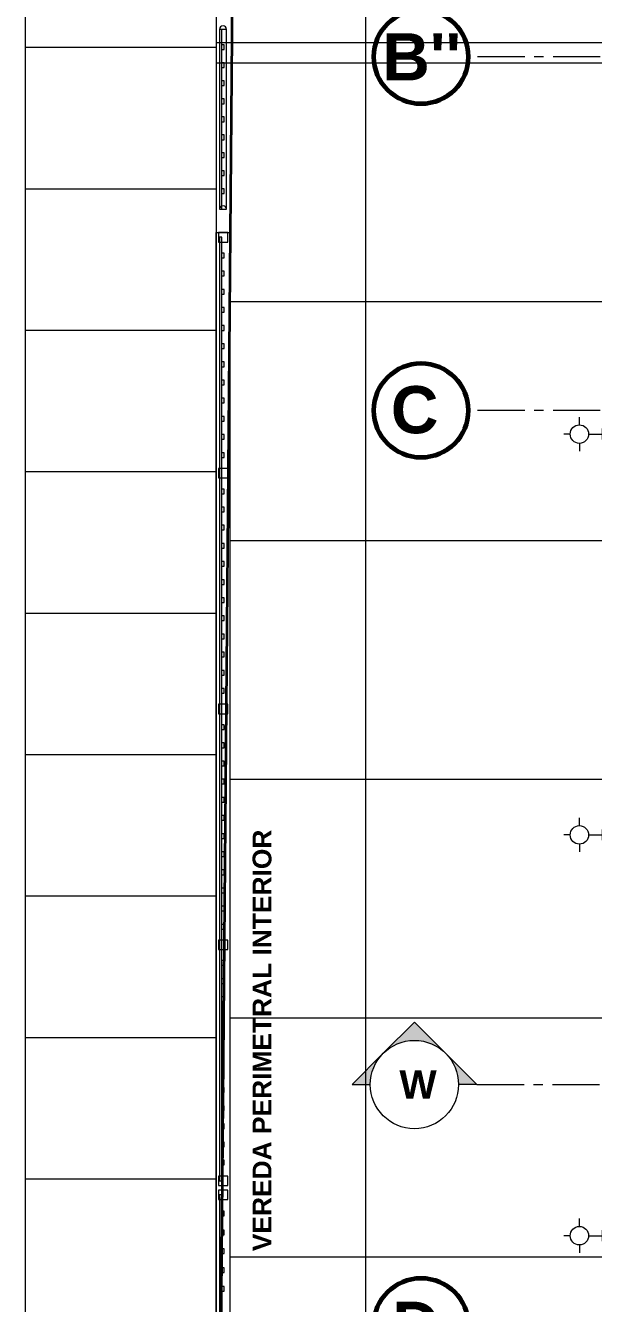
# Model space of a CAD drawing. Header units: inches. Extents: x 2704.1 to 2801.6, y 2415.6 to 2497.
# Drawn here: x 2713.01 to 2719.03, y 2433.07 to 2446.62 of the extents above; entities that cross this region are included whole.
import ezdxf

# ---------------------------------------------------------------- set-up
doc = ezdxf.new("R2010")
doc.units = ezdxf.units.IN
doc.set_wipeout_variables(frame=1)
doc.linetypes.add('Punto & Raya', pattern=[0.65, 0.5, -0.075, 0, -0.075])
doc.linetypes.add('Wipeout_Contour', pattern=[1, 0, -1])
doc.layers.add('00_IE_Luminarias', color=6, linetype='Continuous', lineweight=30)
for name, color, linetype in [('02 _ ARQ _ ALB _ Ejes Generales', 7, 'Continuous'), ('08 _ STR _ EXT _ 10 Vereda Exterior', 7, 'Continuous'), ('08 _ STR _ EXT _ Cerco Perimetrico', 7, 'Continuous'), ('Dibujo 2D - General', 7, 'Continuous'), ('Estructura Compleja - Cubiertas', 7, 'Continuous'), ('Marcador - Secciones', 251, 'Continuous'), ('Notas - Textos', 7, 'Continuous')]:
    doc.layers.add(name, color=color, linetype=linetype)
doc.styles.add('Estilo_Generado_1', font='swisseb.ttf')

# ---------------------------------------------------------------- blocks, each defined once
blk = doc.blocks.new('ss')
at = {"layer": '00_IE_Luminarias', "linetype": 'Continuous', "lineweight": 13}
for p, q in [((-785.242, -1530.164, 0), (-785.242, -1530.081, 0)), ((-785.34, -1530.262, 0), (-785.407, -1530.262, 0)), ((-785.144, -1530.262, 0), (-784.997, -1530.262, 0)), ((-784.997, -1530.319, 0), (-784.997, -1530.204, 0)), ((-785.242, -1530.36, 0), (-785.242, -1530.442, 0))]:
    blk.add_line(p, q, dxfattribs=at)
blk.add_circle((-785.242, -1530.262, 0), 0.0981, dxfattribs=at)

msp = doc.modelspace()

# ---------------------------------------------------------------- hatches: boundary and pattern name
at = {"layer": '08 _ STR _ EXT _ 10 Vereda Exterior', "linetype": 'Continuous', "lineweight": 13}
h = msp.add_hatch(dxfattribs=at)
h.set_pattern_fill('CEMENTO_PULIDO_Y_BRUÑADO_FA', color=251, style=0, pattern_type=2)
h.set_pattern_definition([(360, (2716.613, 2448.5838), (0, 2.532), []), (90, (2716.613, 2448.5838), (-3.6, 0), [])])
h.paths.add_polyline_path([(2715.026, 2451.436), (2715.026, 2446.436), (2721.676, 2446.436), (2721.677, 2451.436)])
h = msp.add_hatch(dxfattribs=at)
h.set_pattern_fill('RETÍCULA_100X100_0002', color=251, style=0, pattern_type=2)
h.set_pattern_definition([(360, (2716.613, 2443.6885), (0, 2.53199), []), (90, (2716.613, 2443.6885), (-3.6, 0), [])])
h.paths.add_polyline_path([(2715.026, 2429.007), (2717.147, 2426.886), (2722.176, 2426.886), (2722.176, 2431.886), (2753.376, 2431.886), (2753.376, 2426.886), (2765.776, 2426.886), (2765.776, 2444.472), (2764.426, 2444.472), (2764.426, 2432.586), (2721.926, 2432.586), (2721.926, 2433.236), (2719.376, 2433.236, -0.414214), (2719.126, 2433.486), (2719.126, 2434.236, -0.414213), (2719.376, 2434.486), (2721.926, 2434.486), (2721.926, 2437.386), (2719.376, 2437.386, -0.414214), (2719.126, 2437.636), (2719.126, 2438.386, -0.414213), (2719.376, 2438.636), (2721.926, 2438.636), (2721.926, 2441.536), (2719.376, 2441.536, -0.414214), (2719.126, 2441.786), (2719.126, 2442.536, -0.414213), (2719.376, 2442.786), (2721.626, 2442.786), (2721.626, 2446.436), (2715.026, 2446.436)])
at = {"layer": 'Marcador - Secciones', "linetype": 'Continuous', "lineweight": 13}
for points in [[(2716.8, 2435.719, -0.414214), (2717.463, 2435.719), (2717.131, 2436.05)], [(2716.469, 2435.388), (2716.663, 2435.388, -0.198912), (2716.8, 2435.719)], [(2717.794, 2435.388), (2717.463, 2435.719, -0.198912), (2717.6, 2435.388)]]:
    msp.add_hatch(color=7, dxfattribs=at).paths.add_polyline_path(points)

# ---------------------------------------------------------------- linework, layer by layer
at = {"layer": '02 _ ARQ _ ALB _ Ejes Generales', "color": 251, "linetype": 'Punto & Raya', "lineweight": 13}
for p, q in [((2720.701, 2446.286), (2717.701, 2446.286)), ((2724.701, 2442.536), (2717.701, 2442.536))]:
    msp.add_line(p, q, dxfattribs=at)
at = {"layer": '02 _ ARQ _ ALB _ Ejes Generales', "color": 7, "linetype": 'Continuous', "lineweight": 60}
for centre in [(2717.201, 2446.286), (2717.201, 2442.536), (2717.201, 2432.836)]:
    msp.add_circle(centre, 0.5, dxfattribs=at)
at = {"layer": '08 _ STR _ EXT _ 10 Vereda Exterior', "color": 7, "linetype": 'Continuous', "lineweight": 18, "flags": 128}
msp.add_lwpolyline([(2715.026, 2446.436), (2721.676, 2446.436), (2721.677, 2451.436), (2715.026, 2451.436)], dxfattribs=at)
at = {"layer": 'Estructura Compleja - Cubiertas', "color": 252, "linetype": 'Continuous', "lineweight": 13, "flags": 128}
msp.add_lwpolyline([(2715.026, 2425.536), (2715.026, 2465.018)], dxfattribs=at)
at = {"layer": 'Marcador - Secciones', "color": 251, "linetype": 'Punto & Raya', "lineweight": 13}
msp.add_line((2717.794, 2435.388), (2759.206, 2435.388), dxfattribs=at)
at = {"layer": 'Marcador - Secciones', "color": 7, "linetype": 'Continuous', "lineweight": 13, "flags": 128}
msp.add_lwpolyline([(2717.794, 2435.388), (2717.131, 2436.05), (2716.8, 2435.719)], dxfattribs=at)
for points in [[(2716.8, 2435.719), (2716.469, 2435.388), (2716.663, 2435.388, -0.198912)], [(2717.794, 2435.388), (2717.6, 2435.388, 0.198912)]]:
    msp.add_lwpolyline(points, format="xyb", dxfattribs=at)
at = {"layer": 'Marcador - Secciones', "color": 7, "linetype": 'Continuous', "lineweight": 13}
msp.add_circle((2717.131, 2435.388), 0.468, dxfattribs=at)

# ---------------------------------------------------------------- block references
at = {"color": 2, "lineweight": 80}
for p in [(3504.123, 3972.547, 0), (3504.123, 3968.297, 0), (3504.123, 3964.047, 0)]:
    msp.add_blockref('ss', p, dxfattribs=at)

# ---------------------------------------------------------------- texts
at = {"layer": '02 _ ARQ _ ALB _ Ejes Generales', "color": 7, "lineweight": 30, "char_height": 0.5, "attachment_point": 1, "style": 'Estilo_Generado_1'}
for s, insert in [("\\A1;{\\pql;\\pt0;\\fSwis721 Ex BT|b1|i0|c0|p34;B''}", (2716.79, 2446.536)), ('\\A1;{\\pql;\\pt0;\\fSwis721 Ex BT|b1|i0|c0|p34;C}', (2716.881, 2442.794)), ('\\A1;{\\pql;\\pt0;\\fSwis721 Ex BT|b1|i0|c0|p34;D}', (2716.895, 2433.086))]:
    msp.add_mtext(s, dxfattribs=dict(at, insert=insert))
at = {"layer": 'Marcador - Secciones', "color": 5, "lineweight": 25, "insert": (2717.367, 2435.238), "char_height": 0.3, "attachment_point": 9, "style": 'Estilo_Generado_1'}
msp.add_mtext('\\A1;{\\pqr;\\pt0;\\fSwis721 Ex BT|b1|i0|c0|p34;W}', dxfattribs=at)
at = {"layer": 'Notas - Textos', "color": 251, "linetype": 'Continuous', "lineweight": 13, "insert": (2715.414, 2435.856), "char_height": 0.2, "attachment_point": 2, "rotation": 90, "style": 'Estilo_Generado_1'}
msp.add_mtext('\\A1;{\\pqc;\\fSwis721 Ex BT|b1|i0|c0|p34;VEREDA PERIMETRAL\\fSwis721 Ex BT|b1|i0|c0|p34; INTERIOR}', dxfattribs=at)

# ---------------------------------------------------------------- next in the draw order: wipeouts: each hides what was drawn before it
at = {"color": 254, "linetype": 'Wipeout_Contour', "lineweight": 0, "ltscale": 83.023543}
msp.add_wipeout([(2715.026, 2465.018), (2713.006, 2465.018), (2713.006, 2426.886), (2715.026, 2426.886)], dxfattribs=at).dxf.layer = 'Estructura Compleja - Cubiertas'

# ---------------------------------------------------------------- next in the draw order: hatches: boundary and pattern name
at = {"layer": 'Estructura Compleja - Cubiertas', "linetype": 'Continuous', "lineweight": 13}
h = msp.add_hatch(dxfattribs=at)
h.set_pattern_fill('CEMENTO_PULIDO_1_50X3_00_69', color=252, style=0, pattern_type=2)
h.set_pattern_definition([(0, (2712.8556, 2425.3858), (0, 1.5), []), (90, (2712.8556, 2425.3858), (-3, 0), [])])
h.paths.add_polyline_path([(2715.026, 2465.018), (2713.006, 2465.018), (2713.006, 2426.886), (2715.026, 2426.886)])

# ---------------------------------------------------------------- next in the draw order: linework, layer by layer
at = {"layer": '08 _ STR _ EXT _ Cerco Perimetrico', "color": 167, "linetype": 'Continuous', "lineweight": 18, "flags": 128}
for points in [[(2715.138, 2446.577, 1), (2715.063, 2446.577, 1)], [(2715.138, 2444.669, 1), (2715.063, 2444.669, 1)]]:
    msp.add_lwpolyline(points, format="xyb", dxfattribs=at)
msp.add_lwpolyline([(2715.063, 2444.669), (2715.138, 2444.669), (2715.138, 2446.577), (2715.063, 2446.577)], close=True, dxfattribs=at)
for points in [[(2715.088, 2444.669), (2715.088, 2446.577)], [(2715.088, 2446.362), (2715.113, 2446.362), (2715.113, 2446.412), (2715.088, 2446.412)], [(2715.088, 2446.171), (2715.113, 2446.171), (2715.113, 2446.221), (2715.088, 2446.221)], [(2715.088, 2445.98), (2715.113, 2445.98), (2715.113, 2446.03), (2715.088, 2446.03)], [(2715.088, 2445.789), (2715.113, 2445.789), (2715.113, 2445.839), (2715.088, 2445.839)], [(2715.088, 2445.598), (2715.113, 2445.598), (2715.113, 2445.648), (2715.088, 2445.648)], [(2715.088, 2445.407), (2715.113, 2445.407), (2715.113, 2445.457), (2715.088, 2445.457)], [(2715.088, 2445.217), (2715.113, 2445.217), (2715.113, 2445.267), (2715.088, 2445.267)], [(2715.088, 2445.026), (2715.113, 2445.026), (2715.113, 2445.076), (2715.088, 2445.076)], [(2715.088, 2444.835), (2715.113, 2444.835), (2715.113, 2444.885), (2715.088, 2444.885)]]:
    msp.add_lwpolyline(points, dxfattribs=at)
at = {"layer": '08 _ STR _ EXT _ Cerco Perimetrico', "color": 7, "linetype": 'Continuous', "lineweight": 13, "flags": 128}
msp.add_lwpolyline([(2715.026, 2429.007), (2715.026, 2444.422)], dxfattribs=at)
at = {"layer": 'Estructura Compleja - Cubiertas', "color": 252, "linetype": 'Continuous', "lineweight": 13, "flags": 128}
msp.add_lwpolyline([(2713.006, 2426.886), (2713.006, 2465.018)], dxfattribs=at)

# ---------------------------------------------------------------- next in the draw order: wipeouts: each hides what was drawn before it
at = {"color": 254, "linetype": 'Wipeout_Contour', "lineweight": 0, "ltscale": 46.765895}
msp.add_wipeout([(2715.026, 2444.422), (2715.026, 2429.219), (2715.176, 2429.069), (2715.176, 2444.422)], dxfattribs=at).dxf.layer = '08 _ STR _ EXT _ Cerco Perimetrico'

# ---------------------------------------------------------------- next in the draw order: linework, layer by layer
at = {"layer": '08 _ STR _ EXT _ 10 Vereda Exterior', "color": 7, "linetype": 'Continuous', "lineweight": 18}
msp.add_line((2715.026, 2451.436), (2715.026, 2429.007), dxfattribs=at)
at = {"layer": '08 _ STR _ EXT _ Cerco Perimetrico', "color": 167, "linetype": 'Continuous', "lineweight": 18}
for p, q in [((2715.088, 2434.218), (2715.063, 2434.218)), ((2715.063, 2434.218), (2715.063, 2429.053)), ((2715.088, 2429.053), (2715.088, 2434.218))]:
    msp.add_line(p, q, dxfattribs=at)
at = {"layer": '08 _ STR _ EXT _ Cerco Perimetrico', "color": 7, "linetype": 'Continuous', "lineweight": 13, "flags": 128}
for points in [[(2715.026, 2444.422), (2715.176, 2444.422)], [(2715.176, 2429.069), (2715.176, 2444.422)]]:
    msp.add_lwpolyline(points, dxfattribs=at)
at = {"layer": '08 _ STR _ EXT _ Cerco Perimetrico', "color": 167, "linetype": 'Continuous', "lineweight": 18, "flags": 128}
for points in [[(2715.151, 2444.422), (2715.051, 2444.422), (2715.051, 2444.322), (2715.151, 2444.322)], [(2715.088, 2444.372), (2715.063, 2444.372), (2715.063, 2434.368), (2715.088, 2434.368)], [(2715.151, 2441.921), (2715.051, 2441.921), (2715.051, 2441.821), (2715.151, 2441.821)], [(2715.151, 2439.42), (2715.051, 2439.42), (2715.051, 2439.32), (2715.151, 2439.32)], [(2715.151, 2436.919), (2715.051, 2436.919), (2715.051, 2436.819), (2715.151, 2436.819)], [(2715.151, 2434.418), (2715.051, 2434.418), (2715.051, 2434.318), (2715.151, 2434.318)], [(2715.151, 2434.268), (2715.051, 2434.268), (2715.051, 2434.168), (2715.151, 2434.168)], [(2715.113, 2434.044), (2715.088, 2434.044), (2715.088, 2433.994), (2715.113, 2433.994)], [(2715.113, 2433.845), (2715.088, 2433.845), (2715.088, 2433.795), (2715.113, 2433.795)], [(2715.113, 2433.645), (2715.088, 2433.645), (2715.088, 2433.595), (2715.113, 2433.595)], [(2715.113, 2433.446), (2715.088, 2433.446), (2715.088, 2433.396), (2715.113, 2433.396)], [(2715.113, 2433.247), (2715.088, 2433.247), (2715.088, 2433.197), (2715.113, 2433.197)]]:
    msp.add_lwpolyline(points, close=True, dxfattribs=at)
for points in [[(2715.088, 2444.154), (2715.113, 2444.154), (2715.113, 2444.204), (2715.088, 2444.204)], [(2715.088, 2443.962), (2715.113, 2443.962), (2715.113, 2444.012), (2715.088, 2444.012)], [(2715.088, 2443.77), (2715.113, 2443.77), (2715.113, 2443.82), (2715.088, 2443.82)], [(2715.088, 2443.577), (2715.113, 2443.577), (2715.113, 2443.627), (2715.088, 2443.627)], [(2715.088, 2443.385), (2715.113, 2443.385), (2715.113, 2443.435), (2715.088, 2443.435)], [(2715.088, 2443.192), (2715.113, 2443.192), (2715.113, 2443.242), (2715.088, 2443.242)], [(2715.088, 2443), (2715.113, 2443), (2715.113, 2443.05), (2715.088, 2443.05)], [(2715.088, 2442.808), (2715.113, 2442.808), (2715.113, 2442.858), (2715.088, 2442.858)], [(2715.088, 2442.615), (2715.113, 2442.615), (2715.113, 2442.665), (2715.088, 2442.665)], [(2715.088, 2442.423), (2715.113, 2442.423), (2715.113, 2442.473), (2715.088, 2442.473)], [(2715.088, 2442.231), (2715.113, 2442.231), (2715.113, 2442.281), (2715.088, 2442.281)], [(2715.088, 2442.038), (2715.113, 2442.038), (2715.113, 2442.088), (2715.088, 2442.088)], [(2715.088, 2441.653), (2715.113, 2441.653), (2715.113, 2441.703), (2715.088, 2441.703)], [(2715.088, 2441.461), (2715.113, 2441.461), (2715.113, 2441.511), (2715.088, 2441.511)], [(2715.088, 2441.269), (2715.113, 2441.269), (2715.113, 2441.319), (2715.088, 2441.319)], [(2715.088, 2441.076), (2715.113, 2441.076), (2715.113, 2441.126), (2715.088, 2441.126)], [(2715.088, 2440.884), (2715.113, 2440.884), (2715.113, 2440.934), (2715.088, 2440.934)], [(2715.088, 2440.691), (2715.113, 2440.691), (2715.113, 2440.741), (2715.088, 2440.741)], [(2715.088, 2440.499), (2715.113, 2440.499), (2715.113, 2440.549), (2715.088, 2440.549)], [(2715.088, 2440.307), (2715.113, 2440.307), (2715.113, 2440.357), (2715.088, 2440.357)], [(2715.088, 2440.114), (2715.113, 2440.114), (2715.113, 2440.164), (2715.088, 2440.164)], [(2715.088, 2439.922), (2715.113, 2439.922), (2715.113, 2439.972), (2715.088, 2439.972)], [(2715.088, 2439.73), (2715.113, 2439.73), (2715.113, 2439.78), (2715.088, 2439.78)], [(2715.088, 2439.537), (2715.113, 2439.537), (2715.113, 2439.587), (2715.088, 2439.587)], [(2715.088, 2439.152), (2715.113, 2439.152), (2715.113, 2439.202), (2715.088, 2439.202)], [(2715.088, 2438.96), (2715.113, 2438.96), (2715.113, 2439.01), (2715.088, 2439.01)], [(2715.088, 2438.768), (2715.113, 2438.768), (2715.113, 2438.818), (2715.088, 2438.818)], [(2715.088, 2438.575), (2715.113, 2438.575), (2715.113, 2438.625), (2715.088, 2438.625)], [(2715.088, 2438.383), (2715.113, 2438.383), (2715.113, 2438.433), (2715.088, 2438.433)], [(2715.088, 2438.191), (2715.113, 2438.191), (2715.113, 2438.241), (2715.088, 2438.241)], [(2715.088, 2437.998), (2715.113, 2437.998), (2715.113, 2438.048), (2715.088, 2438.048)], [(2715.088, 2437.806), (2715.113, 2437.806), (2715.113, 2437.856), (2715.088, 2437.856)], [(2715.088, 2437.613), (2715.113, 2437.613), (2715.113, 2437.663), (2715.088, 2437.663)], [(2715.088, 2437.421), (2715.113, 2437.421), (2715.113, 2437.471), (2715.088, 2437.471)], [(2715.088, 2437.229), (2715.113, 2437.229), (2715.113, 2437.279), (2715.088, 2437.279)], [(2715.088, 2437.036), (2715.113, 2437.036), (2715.113, 2437.086), (2715.088, 2437.086)], [(2715.088, 2436.652), (2715.113, 2436.652), (2715.113, 2436.702), (2715.088, 2436.702)], [(2715.088, 2436.459), (2715.113, 2436.459), (2715.113, 2436.509), (2715.088, 2436.509)], [(2715.088, 2436.267), (2715.113, 2436.267), (2715.113, 2436.317), (2715.088, 2436.317)], [(2715.088, 2436.074), (2715.113, 2436.074), (2715.113, 2436.124), (2715.088, 2436.124)], [(2715.088, 2435.882), (2715.113, 2435.882), (2715.113, 2435.932), (2715.088, 2435.932)], [(2715.088, 2435.69), (2715.113, 2435.69), (2715.113, 2435.74), (2715.088, 2435.74)], [(2715.088, 2435.497), (2715.113, 2435.497), (2715.113, 2435.547), (2715.088, 2435.547)], [(2715.088, 2435.305), (2715.113, 2435.305), (2715.113, 2435.355), (2715.088, 2435.355)], [(2715.088, 2435.112), (2715.113, 2435.112), (2715.113, 2435.162), (2715.088, 2435.162)], [(2715.088, 2434.92), (2715.113, 2434.92), (2715.113, 2434.97), (2715.088, 2434.97)], [(2715.088, 2434.728), (2715.113, 2434.728), (2715.113, 2434.778), (2715.088, 2434.778)], [(2715.088, 2434.535), (2715.113, 2434.535), (2715.113, 2434.585), (2715.088, 2434.585)]]:
    msp.add_lwpolyline(points, dxfattribs=at)
at = {"layer": 'Dibujo 2D - General', "color": 1, "linetype": 'Continuous', "lineweight": 35}
msp.add_lwpolyline([(2715.622, 2497.001), (2715.026, 2426.886), (2783.314, 2426.886), (2784.167, 2496.204)], close=True, dxfattribs=at)

doc.saveas('drawing.dxf')
